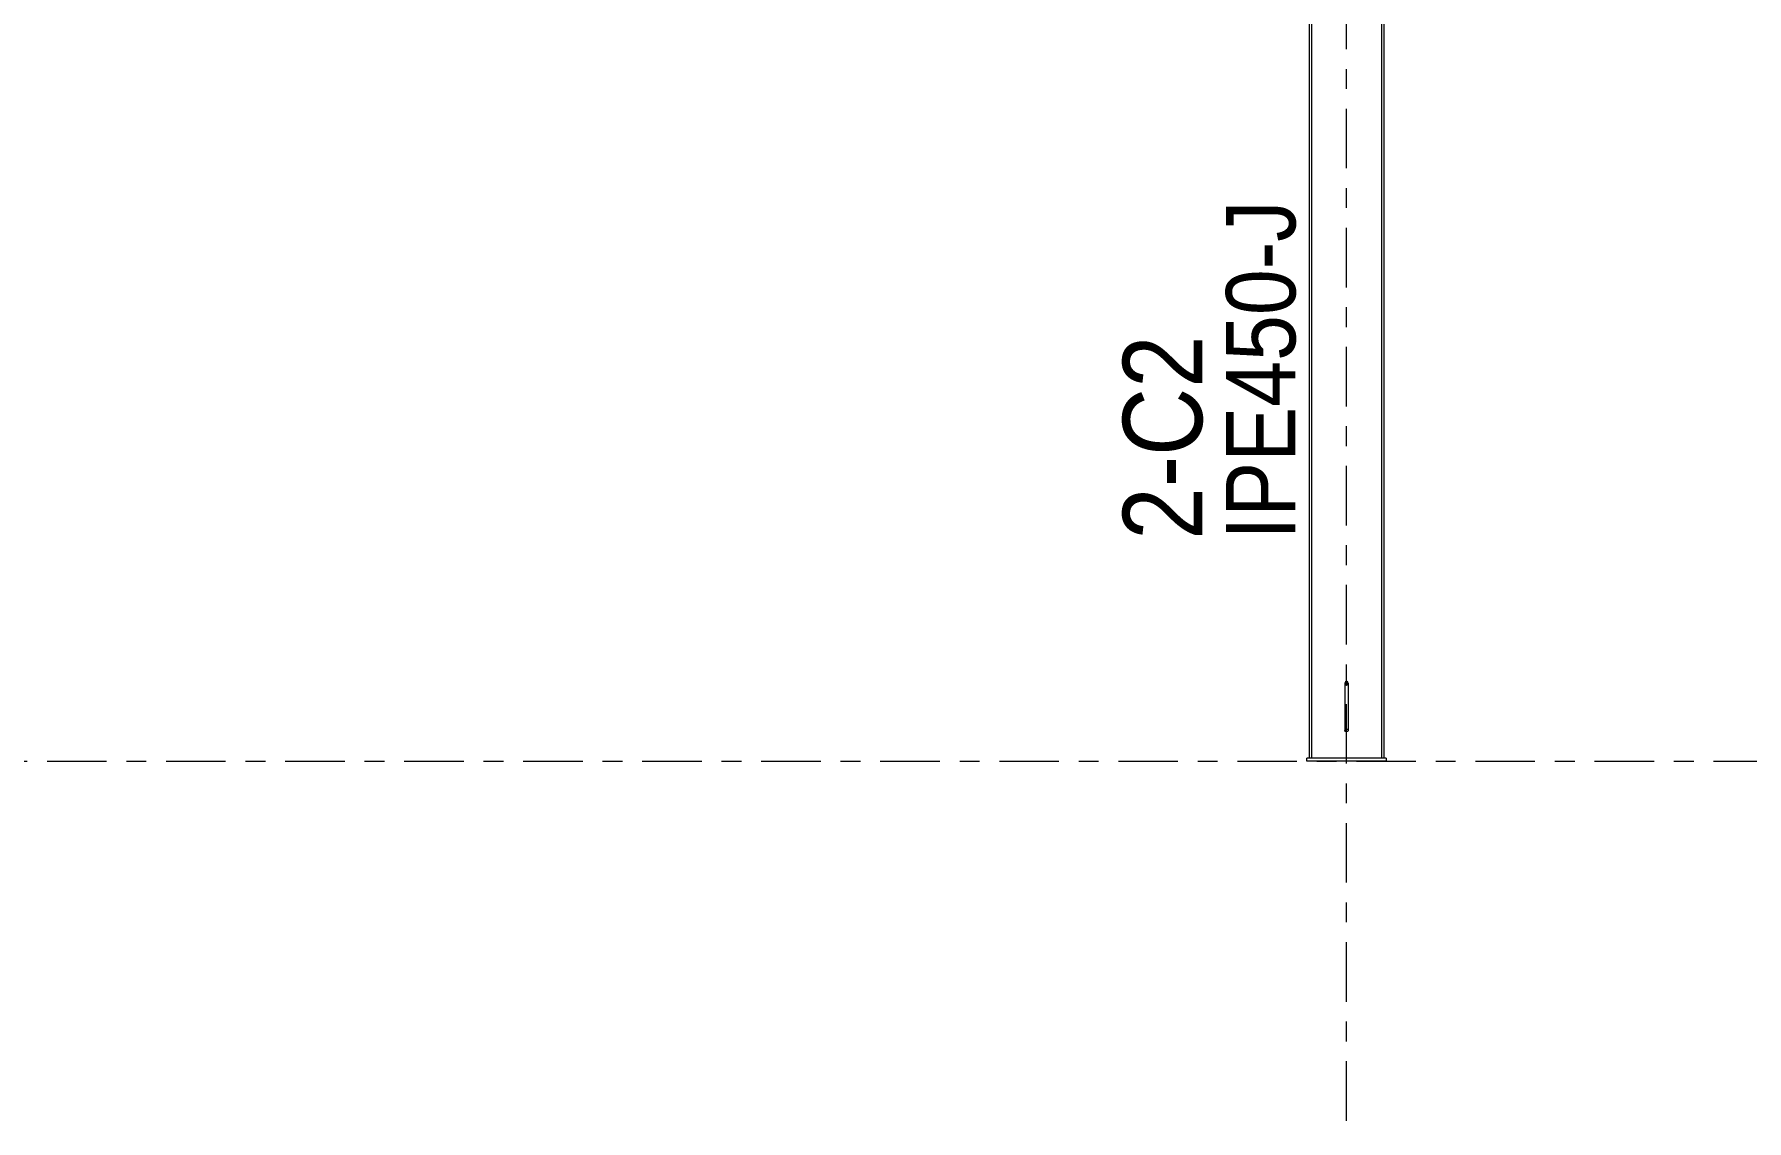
# Model space of a CAD drawing. Header units: millimetres. Extents: x -94 to 729, y -75 to 499.
# Drawn here: x 316.9 to 403.2, y 164.7 to 219.4 of the extents above; entities that cross this region are included whole.
import ezdxf

# ---------------------------------------------------------------- set-up
doc = ezdxf.new("R2010")
doc.units = ezdxf.units.MM
for name, pattern in [('XKITLINE00', [0]), ('XKITLINE02', [4, 2, -2]), ('XKITLINE03', [6, 3, -1, 1, -1])]:
    doc.linetypes.add(name, pattern=pattern)
for name, color, linetype, lineweight in [('Part', 2, 'Continuous', 0), ('PartMark', 7, 'Continuous', 0), ('S-grid', 1, 'Continuous', 0)]:
    doc.layers.add(name, color=color, linetype=linetype, lineweight=lineweight)
doc.styles.add('ARIAL', font='ARIAL.TTF')

# ---------------------------------------------------------------- blocks, each defined once
blk = doc.blocks.new('*A323')
at = {"layer": 'Part'}
blk.add_hatch(color=3, dxfattribs=at).paths.add_polyline_path([(383.003, 186.835), (383.062, 186.806), (383.086, 186.736), (383.062, 186.667), (383.003, 186.638), (382.944, 186.667), (382.92, 186.736), (382.944, 186.806)], flags=17)
blk = doc.blocks.new('*A1139')
at = {"layer": 'S-grid', "color": 1, "linetype": 'XKITLINE03', "lineweight": 0}
blk.add_line((-54.497, 182.8), (599.838, 182.8), dxfattribs=at)
blk = doc.blocks.new('*A1529')
at = {"layer": 'S-grid', "color": 1, "linetype": 'XKITLINE03', "lineweight": 0}
for p, q in [((383.003, 267.963), (383.003, 301.476)), ((383.003, 164.687), (383.003, 258.21))]:
    blk.add_line(p, q, dxfattribs=at)
at = {"layer": 'S-grid', "color": 3, "style": 'ARIAL', "width": 0.85}
blk.add_text('X3', height=3, dxfattribs=at).set_placement((380.556, 302.476))
blk = doc.blocks.new('*A1531')
at = {"layer": 'Part', "color": 7, "linetype": 'XKITLINE02', "lineweight": 0}
for p, q in [((384.878, 257.599), (381.128, 254.642)), ((381.245, 254.477), (381.245, 254.394)), ((384.761, 254.477), (384.761, 254.394)), ((381.245, 224.425), (381.245, 224.342)), ((384.761, 224.425), (384.761, 224.342)), ((384.878, 182.967), (381.128, 182.967))]:
    blk.add_line(p, q, dxfattribs=at)
at = {"layer": 'Part', "color": 2, "linetype": 'XKITLINE00', "lineweight": 0}
for p, q in [((384.761, 257.507), (384.761, 254.477)), ((384.878, 257.599), (384.878, 182.967)), ((381.245, 254.734), (381.245, 254.477)), ((381.128, 254.642), (381.128, 182.967)), ((381.245, 254.394), (381.245, 224.425)), ((384.761, 254.394), (384.761, 224.425)), ((381.245, 224.342), (381.245, 182.967)), ((384.761, 224.342), (384.761, 182.967))]:
    blk.add_line(p, q, dxfattribs=at)
blk = doc.blocks.new('*A1652')
at = {"layer": 'Part', "color": 2, "linetype": 'XKITLINE00', "lineweight": 0}
for p, q in [((382.944, 186.806), (382.92, 186.736)), ((382.92, 186.736), (382.92, 184.918)), ((382.92, 186.736), (382.944, 186.667)), ((383.003, 186.835), (382.944, 186.806)), ((382.944, 186.667), (383.003, 186.638)), ((383.062, 186.806), (383.003, 186.835)), ((383.003, 186.638), (383.062, 186.667)), ((383.086, 186.736), (383.062, 186.806)), ((383.062, 186.667), (383.086, 186.736)), ((383.086, 186.736), (383.086, 184.918))]:
    blk.add_line(p, q, dxfattribs=at)
at = {"layer": 'Part', "color": 7, "linetype": 'XKITLINE02', "lineweight": 0}
for p, q in [((382.92, 184.918), (382.92, 184.36)), ((383.086, 184.918), (383.086, 184.36)), ((382.92, 184.36), (382.944, 184.41)), ((382.944, 184.31), (382.92, 184.36)), ((382.944, 184.41), (383.003, 184.43)), ((383.003, 184.289), (382.944, 184.31)), ((383.003, 184.43), (383.062, 184.41)), ((383.062, 184.31), (383.003, 184.289)), ((383.062, 184.41), (383.086, 184.36)), ((383.086, 184.36), (383.062, 184.31))]:
    blk.add_line(p, q, dxfattribs=at)
blk = doc.blocks.new('*A1655')
at = {"layer": 'Part', "color": 2, "linetype": 'XKITLINE00', "lineweight": 0}
for p, q in [((385.003, 182.967), (381.003, 182.967)), ((381.003, 182.8), (381.003, 182.967)), ((385.003, 182.8), (381.003, 182.8)), ((385.003, 182.967), (385.003, 182.8))]:
    blk.add_line(p, q, dxfattribs=at)
blk = doc.blocks.new('*A2381')
at = {"layer": 'PartMark', "color": 7, "style": 'ARIAL', "width": 0.85}
blk.add_text('IPE450-J', height=3.5, rotation=90.00021, dxfattribs=at).set_placement((380.428, 193.967))
at = {"layer": 'PartMark', "color": 3, "style": 'ARIAL', "width": 0.85}
blk.add_text('2-C2', height=4, rotation=90.00021, dxfattribs=at).set_placement((375.728, 193.967))

msp = doc.modelspace()

# ---------------------------------------------------------------- block references
at = {"lineweight": 0}
for name in ['*A1529', '*A1531', '*A2381', '*A323', '*A1652', '*A1139', '*A1655']:
    msp.add_blockref(name, (0, 0), dxfattribs=at)

doc.saveas('drawing.dxf')
